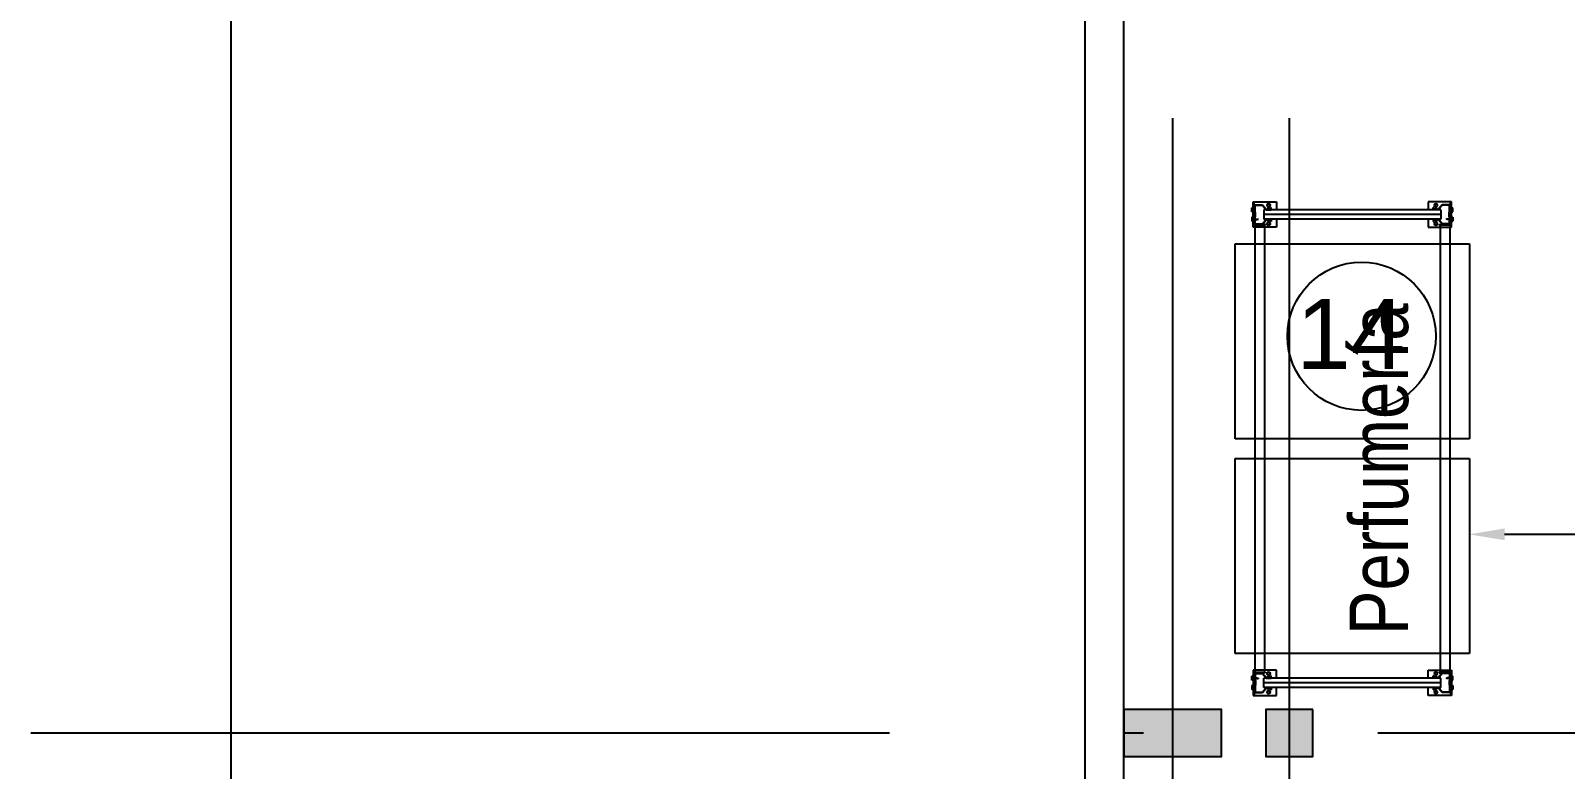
# Model space of a CAD drawing. Header units: metres. Extents: x 0 to 8715937, y -236336 to 216.
# Drawn here: x 104.2 to 112.06, y 86.84 to 90.63 of the extents above; entities that cross this region are included whole.
import ezdxf

# ---------------------------------------------------------------- set-up
doc = ezdxf.new("R2010")
doc.units = ezdxf.units.M
doc.header["$MEASUREMENT"] = 0
doc.header["$PDMODE"] = 3
doc.linetypes.add('ACAD_ISO10W100', pattern=[18, 12, -3, 0, -3])
for name, color, linetype in [('0-BLOCK-ARQUITECTURA', 7, 'Continuous'), ('0-BLOCK-EQUIPAMIENTO', 7, 'Continuous'), ('0-BLOCK-ESTRUCTURA', 7, 'Continuous'), ('1', 7, 'Continuous'), ('AAA BAST', 5, 'Continuous'), ('AAA COTAS', 7, 'Continuous'), ('AAA LARG', 1, 'Continuous'), ('AAA PALLETS', 7, 'Continuous'), ('AAA TEXTO', 7, 'Continuous'), ('COLUMNAS', 210, 'Continuous'), ('COLUMNAS HATCH', 251, 'Continuous'), ('COTAS INTERIORES', 2, 'Continuous'), ('EJES', 251, 'ACAD_ISO10W100'), ('MURO', 4, 'Continuous'), ('TEXTO', 7, 'Continuous')]:
    doc.layers.add(name, color=color, linetype=linetype)
doc.styles.add('AR', font='arial.ttf')
doc.styles.get("Standard").update_dxf_attribs({"font": 'arial.ttf'})
doc.dimstyles.new('CotaLoc0', dxfattribs={"dimtxt": 0.23, "dimasz": 0.18, "dimexe": 0.12, "dimexo": 0.37, "dimgap": 0.07, "dimtad": 1, "dimzin": 0, "dimdsep": 46, "dimtxsty": 'AR', "dimcen": 0.9, "dimclrd": 251, "dimclre": 251, "dimadec": 0, "dimazin": 0, "dimtfac": 1, "dimtofl": 0, "dimtmove": 1, "dimatfit": 3, "dimfxl": 0.18, "dimtolj": 1, "dimtzin": 0, "dimarcsym": 1})
doc.dimstyles.new('DIARCO-01', dxfattribs={"dimtxt": 0.45, "dimasz": 0.3, "dimexe": 0.1, "dimexo": 0.18, "dimgap": 0.12, "dimtad": 1, "dimzin": 0, "dimdsep": 46, "dimtxsty": 'AR', "dimblk": 'OBLIQUE', "dimcen": 0.09, "dimclrd": 52, "dimclre": 251, "dimclrt": 256, "dimadec": 0, "dimazin": 0, "dimtfac": 1, "dimtofl": 0, "dimtmove": 1, "dimatfit": 3, "dimldrblk": 'OBLIQUE', "dimfxl": 0.18, "dimtolj": 1, "dimtzin": 0, "dimarcsym": 1})

# ---------------------------------------------------------------- blocks, each defined once
blk = doc.blocks.new('_Oblique')
at = {"layer": '1', "color": 0, "lineweight": -2}
blk.add_line((-0.5, -0.5), (0.5, 0.5), dxfattribs=at)
blk = doc.blocks.new('*D223')
at = {"layer": 'COTAS INTERIORES', "color": 251, "lineweight": -2, "ltscale": 0.1, "transparency": 16777216}
for p, q in [((22.9001, 107.1293), (17.4048, 107.1293)), ((22.9001, 47.8293), (17.4048, 47.8293))]:
    blk.add_line(p, q, dxfattribs=at)
at = {"layer": 'COTAS INTERIORES', "color": 52, "lineweight": -2, "ltscale": 0.1, "transparency": 16777216}
blk.add_line((17.5048, 107.1293), (17.5048, 47.8293), dxfattribs=at)
at = {"layer": 'Defpoints', "color": 0, "ltscale": 0.1, "transparency": 16777216}
for p in [(23.0801, 107.1293), (17.5048, 47.8293), (23.0801, 47.8293)]:
    blk.add_point(p, dxfattribs=at)
at = {"layer": 'COTAS INTERIORES', "color": 52, "lineweight": -2, "ltscale": 0.1, "transparency": 16777216, "xscale": 0.3, "yscale": 0.3, "zscale": 0.3}
for p, rotation in [((17.5048, 107.1293), 90), ((17.5048, 47.8293), 270)]:
    blk.add_blockref('_Oblique', p, dxfattribs=dict(at, rotation=rotation))
at = {"layer": 'COTAS INTERIORES', "ltscale": 0.1, "transparency": 16777216, "insert": (17.1549, 77.4793), "char_height": 0.45, "attachment_point": 5, "rotation": 90, "style": 'AR'}
blk.add_mtext('\\A1;59.30', dxfattribs=at)
blk = doc.blocks.new('COLUMNA 0.24 x 0.24')
at = {"layer": 'COLUMNAS HATCH', "ltscale": 0.1}
blk.add_hatch(color=256, dxfattribs=at).paths.add_polyline_path([(0, 0.24), (0.24, 0.24), (0.24, 0), (0, 0)])
at = {"layer": 'COLUMNAS', "ltscale": 0.1}
blk.add_lwpolyline([(0, 0.24), (0.24, 0.24), (0.24, 0), (0, 0)], close=True, dxfattribs=at)
blk = doc.blocks.new('COLUMNA 0.24 x 0.50')
at = {"layer": 'COLUMNAS HATCH', "ltscale": 0.1}
blk.add_hatch(color=256, dxfattribs=at).paths.add_polyline_path([(0.5, 0), (0.5, -0.24), (0, -0.24), (0, 0)])
at = {"layer": 'COLUMNAS', "ltscale": 0.1}
blk.add_lwpolyline([(0.5, 0), (0.5, -0.24), (0, -0.24), (0, 0)], close=True, dxfattribs=at)
blk = doc.blocks.new('DPM-ESTRUCTURA')
at = {"layer": 'EJES', "ltscale": 0.4}
for p, q in [((22.33, 41.5801), (22.33, 112.3301)), ((22.9278, 41.5801), (22.9278, 112.3301)), ((108.48, 87.0301), (16.48, 87.0301))]:
    blk.add_line(p, q, dxfattribs=at)
at = {"layer": 'COLUMNAS', "xscale": -1}
for name, p in [('COLUMNA 0.24 x 0.50', (22.58, 87.1501)), ('COLUMNA 0.24 x 0.24', (23.0478, 86.9101))]:
    blk.add_blockref(name, p, dxfattribs=at)
blk = doc.blocks.new('1A MODULO SIMPLE')
at = {"layer": 'AAA BAST'}
for points in [[(-2.1307, 1.015), (-2.1307, 1.017), (-2.1407, 1.017), (-2.1407, 1.04), (-2.1167, 1.06), (-2.1167, 1.1), (-2.1567, 1.1), (-2.1567, 1.098), (-2.1767, 1.098), (-2.1767, 1.1), (-2.2167, 1.1), (-2.2167, 1.06), (-2.1927, 1.04), (-2.1927, 1.017), (-2.2027, 1.017), (-2.2027, 1.015), (-2.1907, 1.015), (-2.1907, 1.0409), (-2.2147, 1.0609), (-2.2147, 1.098), (-2.1787, 1.098), (-2.1787, 1.096), (-2.1547, 1.096), (-2.1547, 1.098), (-2.1187, 1.098), (-2.1187, 1.0609), (-2.1427, 1.0409), (-2.1427, 1.015)], [(0.1973, 1.015), (0.1973, 1.017), (0.2073, 1.017), (0.2073, 1.04), (0.1833, 1.06), (0.1833, 1.1), (0.2233, 1.1), (0.2233, 1.098), (0.2433, 1.098), (0.2433, 1.1), (0.2833, 1.1), (0.2833, 1.06), (0.2593, 1.04), (0.2593, 1.017), (0.2693, 1.017), (0.2693, 1.015), (0.2573, 1.015), (0.2573, 1.0409), (0.2813, 1.0609), (0.2813, 1.098), (0.2453, 1.098), (0.2453, 1.096), (0.2213, 1.096), (0.2213, 1.098), (0.1853, 1.098), (0.1853, 1.0609), (0.2093, 1.0409), (0.2093, 1.015)], [(-2.1307, 0.185), (-2.1307, 0.183), (-2.1407, 0.183), (-2.1407, 0.16), (-2.1167, 0.14), (-2.1167, 0.1), (-2.1567, 0.1), (-2.1567, 0.102), (-2.1767, 0.102), (-2.1767, 0.1), (-2.2167, 0.1), (-2.2167, 0.14), (-2.1927, 0.16), (-2.1927, 0.183), (-2.2027, 0.183), (-2.2027, 0.185), (-2.1907, 0.185), (-2.1907, 0.1591), (-2.2147, 0.1391), (-2.2147, 0.102), (-2.1787, 0.102), (-2.1787, 0.104), (-2.1547, 0.104), (-2.1547, 0.102), (-2.1187, 0.102), (-2.1187, 0.1391), (-2.1427, 0.1591), (-2.1427, 0.185)], [(0.1973, 0.185), (0.1973, 0.183), (0.2073, 0.183), (0.2073, 0.16), (0.1833, 0.14), (0.1833, 0.1), (0.2233, 0.1), (0.2233, 0.102), (0.2433, 0.102), (0.2433, 0.1), (0.2833, 0.1), (0.2833, 0.14), (0.2593, 0.16), (0.2593, 0.183), (0.2693, 0.183), (0.2693, 0.185), (0.2573, 0.185), (0.2573, 0.1591), (0.2813, 0.1391), (0.2813, 0.102), (0.2453, 0.102), (0.2453, 0.104), (0.2213, 0.104), (0.2213, 0.102), (0.1853, 0.102), (0.1853, 0.1391), (0.2093, 0.1591), (0.2093, 0.185)]]:
    blk.add_hatch(color=251, dxfattribs=at).paths.add_polyline_path(points)
at = {"layer": 'AAA BAST', "color": 251}
for p, q in [((-2.2167, 1.1082), (-2.2317, 1.1082)), ((-2.2317, 1.1082), (-2.2317, 0.9882)), ((-2.2167, 1.1032), (-2.2317, 1.1032)), ((-2.1167, 1.1082), (-2.2167, 1.1082)), ((-2.2167, 1.1082), (-2.2167, 1.1032)), ((-2.2167, 1.1032), (-2.1167, 1.1032)), ((-2.2067, 1.1), (-2.2067, 1.1032)), ((-2.2067, 1.1032), (-2.1737, 1.1032)), ((-2.1802, 1.1152), (-2.2002, 1.1152)), ((-2.2002, 1.1082), (-2.2002, 1.1152)), ((-2.1902, 1.1082), (-2.1902, 1.1152)), ((-2.1802, 1.1082), (-2.1802, 1.1152)), ((-2.1737, 1.1), (-2.1737, 1.1032)), ((-2.1597, 1.1), (-2.1597, 1.1032)), ((-2.1532, 1.1152), (-2.1332, 1.1152)), ((-2.1532, 1.1082), (-2.1532, 1.1152)), ((-2.1432, 1.1082), (-2.1432, 1.1152)), ((-2.1332, 1.1082), (-2.1332, 1.1152)), ((-2.1267, 1.1), (-2.1267, 1.1032)), ((-2.1167, 1.1032), (-2.1167, 1.1082)), ((-2.1017, 1.1082), (-2.1167, 1.1082)), ((-2.1167, 1.1032), (-2.1017, 1.1032)), ((-2.1017, 0.9882), (-2.1017, 1.1082)), ((0.1683, 0.9882), (0.1683, 1.1082)), ((0.1683, 1.1082), (0.1833, 1.1082)), ((0.1833, 1.1032), (0.1683, 1.1032)), ((0.1833, 1.1032), (0.1833, 1.1082)), ((0.1833, 1.1082), (0.2833, 1.1082)), ((0.2833, 1.1032), (0.1833, 1.1032)), ((0.1933, 1.1), (0.1933, 1.1032)), ((0.2198, 1.1152), (0.1998, 1.1152)), ((0.1998, 1.1082), (0.1998, 1.1152)), ((0.2098, 1.1082), (0.2098, 1.1152)), ((0.2198, 1.1082), (0.2198, 1.1152)), ((0.2263, 1.1), (0.2263, 1.1032)), ((0.2403, 1.1), (0.2403, 1.1032)), ((0.2733, 1.1032), (0.2403, 1.1032)), ((0.2468, 1.1152), (0.2668, 1.1152)), ((0.2468, 1.1082), (0.2468, 1.1152)), ((0.2568, 1.1082), (0.2568, 1.1152)), ((0.2668, 1.1082), (0.2668, 1.1152)), ((0.2733, 1.1), (0.2733, 1.1032)), ((0.2833, 1.1082), (0.2833, 1.1032)), ((0.2833, 1.1082), (0.2983, 1.1082)), ((0.2833, 1.1032), (0.2983, 1.1032)), ((0.2983, 1.1082), (0.2983, 0.9882)), ((-2.1767, 1.1), (-2.2167, 1.1)), ((-2.2167, 1.1), (-2.2167, 1.06)), ((-2.2167, 1.06), (-2.1927, 1.04)), ((-2.2147, 1.098), (-2.2147, 1.0609)), ((-2.1787, 1.098), (-2.2147, 1.098)), ((-2.2147, 1.0609), (-2.1907, 1.0409)), ((-2.1927, 1.036), (-2.1977, 1.036)), ((-2.1977, 1.021), (-2.1977, 1.036)), ((-2.1927, 1.0285), (-2.1977, 1.0285)), ((-2.1927, 1.04), (-2.1927, 1.017)), ((-2.1907, 1.053), (-2.1667, 1.053)), ((-2.1907, 0.147), (-2.1907, 1.053)), ((-2.1907, 1.0409), (-2.1907, 1.015)), ((-2.1787, 1.098), (-2.1787, 1.096)), ((-2.1547, 1.096), (-2.1787, 1.096)), ((-2.1767, 1.1), (-2.1767, 1.098)), ((-2.1767, 1.1), (-2.1737, 1.1)), ((-2.1567, 1.098), (-2.1767, 1.098)), ((-2.1667, 1.053), (-2.1427, 1.053)), ((-2.1667, 0.147), (-2.1667, 1.053)), ((-2.1567, 1.1), (-2.1597, 1.1)), ((-2.1167, 1.1), (-2.1567, 1.1)), ((-2.1567, 1.1), (-2.1567, 1.098)), ((-2.1187, 1.098), (-2.1547, 1.098)), ((-2.1547, 1.098), (-2.1547, 1.096)), ((-2.1187, 1.0609), (-2.1427, 1.0409)), ((-2.1427, 0.147), (-2.1427, 1.053)), ((-2.1427, 1.0409), (-2.1427, 1.015)), ((-2.1167, 1.06), (-2.1407, 1.04)), ((-2.1407, 1.04), (-2.1407, 1.017)), ((-2.1357, 1.036), (-2.1407, 1.036)), ((-2.1407, 1.021), (-2.1407, 1.036)), ((-2.1357, 1.0285), (-2.1407, 1.0285)), ((-2.1357, 1.021), (-2.1357, 1.036)), ((-2.1357, 1.0328), (-2.1307, 1.0328)), ((-2.1357, 1.0243), (-2.1307, 1.0243)), ((-2.1307, 1.0243), (-2.1307, 1.0328)), ((-2.1187, 1.098), (-2.1187, 1.0609)), ((-2.1167, 1.1), (-2.1167, 1.06)), ((0.1833, 1.1), (0.2233, 1.1)), ((0.1833, 1.1), (0.1833, 1.06)), ((0.1833, 1.06), (0.2073, 1.04)), ((0.1853, 1.098), (0.1853, 1.0609)), ((0.1853, 1.098), (0.2213, 1.098)), ((0.1853, 1.0609), (0.2093, 1.0409)), ((0.2023, 1.0328), (0.1973, 1.0328)), ((0.1973, 1.0243), (0.1973, 1.0328)), ((0.2023, 1.0243), (0.1973, 1.0243)), ((0.2023, 1.036), (0.2073, 1.036)), ((0.2023, 1.021), (0.2023, 1.036)), ((0.2023, 1.0285), (0.2073, 1.0285)), ((0.2073, 1.04), (0.2073, 1.017)), ((0.2073, 1.021), (0.2073, 1.036)), ((0.2333, 1.053), (0.2093, 1.053)), ((0.2093, 0.147), (0.2093, 1.053)), ((0.2093, 1.0409), (0.2093, 1.015)), ((0.2213, 1.098), (0.2213, 1.096)), ((0.2213, 1.096), (0.2453, 1.096)), ((0.2233, 1.1), (0.2233, 1.098)), ((0.2233, 1.1), (0.2263, 1.1)), ((0.2233, 1.098), (0.2433, 1.098)), ((0.2573, 1.053), (0.2333, 1.053)), ((0.2333, 0.147), (0.2333, 1.053)), ((0.2433, 1.1), (0.2403, 1.1)), ((0.2433, 1.1), (0.2833, 1.1)), ((0.2433, 1.1), (0.2433, 1.098)), ((0.2453, 1.098), (0.2813, 1.098)), ((0.2453, 1.098), (0.2453, 1.096)), ((0.2813, 1.0609), (0.2573, 1.0409)), ((0.2573, 0.147), (0.2573, 1.053)), ((0.2573, 1.0409), (0.2573, 1.015)), ((0.2833, 1.06), (0.2593, 1.04)), ((0.2593, 1.04), (0.2593, 1.017)), ((0.2593, 1.036), (0.2643, 1.036)), ((0.2593, 1.0285), (0.2643, 1.0285)), ((0.2643, 1.021), (0.2643, 1.036)), ((0.2813, 1.098), (0.2813, 1.0609)), ((0.2833, 1.1), (0.2833, 1.06)), ((-2.2317, 0.9882), (-2.1907, 0.9882)), ((-2.1927, 1.017), (-2.2027, 1.017)), ((-2.2027, 1.017), (-2.2027, 1.015)), ((-2.1907, 1.015), (-2.2027, 1.015)), ((-2.1927, 1.021), (-2.1977, 1.021)), ((-2.1427, 1.015), (-2.1307, 1.015)), ((-2.1427, 0.9882), (-2.1017, 0.9882)), ((-2.1357, 1.021), (-2.1407, 1.021)), ((-2.1407, 1.017), (-2.1307, 1.017)), ((-2.1307, 1.015), (-2.1307, 1.017)), ((0.2093, 0.9882), (0.1683, 0.9882)), ((0.2073, 1.017), (0.1973, 1.017)), ((0.1973, 1.015), (0.1973, 1.017)), ((0.2093, 1.015), (0.1973, 1.015)), ((0.2023, 1.021), (0.2073, 1.021)), ((0.2573, 1.015), (0.2693, 1.015)), ((0.2983, 0.9882), (0.2573, 0.9882)), ((0.2593, 1.021), (0.2643, 1.021)), ((0.2593, 1.017), (0.2693, 1.017)), ((0.2693, 1.017), (0.2693, 1.015)), ((-2.2317, 0.0918), (-2.2317, 0.2118)), ((-2.2317, 0.2118), (-2.1907, 0.2118)), ((-2.2167, 0.14), (-2.1927, 0.16)), ((-2.2147, 0.1391), (-2.1907, 0.1591)), ((-2.1907, 0.185), (-2.2027, 0.185)), ((-2.2027, 0.183), (-2.2027, 0.185)), ((-2.1927, 0.183), (-2.2027, 0.183)), ((-2.1927, 0.1801), (-2.1977, 0.1801)), ((-2.1977, 0.1651), (-2.1977, 0.1801)), ((-2.1927, 0.1726), (-2.1977, 0.1726)), ((-2.1927, 0.1651), (-2.1977, 0.1651)), ((-2.1927, 0.16), (-2.1927, 0.183)), ((-2.1907, 0.1591), (-2.1907, 0.185)), ((-2.1427, 0.2118), (-2.1017, 0.2118)), ((-2.1427, 0.1591), (-2.1427, 0.185)), ((-2.1427, 0.185), (-2.1307, 0.185)), ((-2.1187, 0.1391), (-2.1427, 0.1591)), ((-2.1407, 0.16), (-2.1407, 0.183)), ((-2.1407, 0.183), (-2.1307, 0.183)), ((-2.1357, 0.1801), (-2.1407, 0.1801)), ((-2.1407, 0.1651), (-2.1407, 0.1801)), ((-2.1357, 0.1726), (-2.1407, 0.1726)), ((-2.1357, 0.1651), (-2.1407, 0.1651)), ((-2.1167, 0.14), (-2.1407, 0.16)), ((-2.1357, 0.1651), (-2.1357, 0.1801)), ((-2.1357, 0.1768), (-2.1307, 0.1768)), ((-2.1357, 0.1683), (-2.1307, 0.1683)), ((-2.1307, 0.185), (-2.1307, 0.183)), ((-2.1307, 0.1683), (-2.1307, 0.1768)), ((-2.1017, 0.2118), (-2.1017, 0.0918)), ((0.2093, 0.2118), (0.1683, 0.2118)), ((0.1683, 0.2118), (0.1683, 0.0918)), ((0.1833, 0.14), (0.2073, 0.16)), ((0.1853, 0.1391), (0.2093, 0.1591)), ((0.2093, 0.185), (0.1973, 0.185)), ((0.1973, 0.185), (0.1973, 0.183)), ((0.2073, 0.183), (0.1973, 0.183)), ((0.2023, 0.1768), (0.1973, 0.1768)), ((0.1973, 0.1683), (0.1973, 0.1768)), ((0.2023, 0.1683), (0.1973, 0.1683)), ((0.2023, 0.1801), (0.2073, 0.1801)), ((0.2023, 0.1651), (0.2023, 0.1801)), ((0.2023, 0.1726), (0.2073, 0.1726)), ((0.2023, 0.1651), (0.2073, 0.1651)), ((0.2073, 0.16), (0.2073, 0.183)), ((0.2073, 0.1651), (0.2073, 0.1801)), ((0.2093, 0.1591), (0.2093, 0.185)), ((0.2983, 0.2118), (0.2573, 0.2118)), ((0.2573, 0.1591), (0.2573, 0.185)), ((0.2573, 0.185), (0.2693, 0.185)), ((0.2813, 0.1391), (0.2573, 0.1591)), ((0.2593, 0.16), (0.2593, 0.183)), ((0.2593, 0.183), (0.2693, 0.183)), ((0.2593, 0.1801), (0.2643, 0.1801)), ((0.2593, 0.1726), (0.2643, 0.1726)), ((0.2593, 0.1651), (0.2643, 0.1651)), ((0.2833, 0.14), (0.2593, 0.16)), ((0.2643, 0.1651), (0.2643, 0.1801)), ((0.2693, 0.183), (0.2693, 0.185)), ((0.2983, 0.0918), (0.2983, 0.2118)), ((-2.2167, 0.0968), (-2.2317, 0.0968)), ((-2.2167, 0.0918), (-2.2317, 0.0918)), ((-2.2167, 0.1), (-2.2167, 0.14)), ((-2.1767, 0.1), (-2.2167, 0.1)), ((-2.2167, 0.0968), (-2.1167, 0.0968)), ((-2.2167, 0.0918), (-2.2167, 0.0968)), ((-2.1167, 0.0918), (-2.2167, 0.0918)), ((-2.2147, 0.102), (-2.2147, 0.1391)), ((-2.1787, 0.102), (-2.2147, 0.102)), ((-2.2067, 0.1), (-2.2067, 0.0968)), ((-2.2067, 0.0968), (-2.1737, 0.0968)), ((-2.2002, 0.0918), (-2.2002, 0.0848)), ((-2.1802, 0.0848), (-2.2002, 0.0848)), ((-2.1907, 0.147), (-2.1667, 0.147)), ((-2.1902, 0.0918), (-2.1902, 0.0848)), ((-2.1802, 0.0918), (-2.1802, 0.0848)), ((-2.1787, 0.102), (-2.1787, 0.104)), ((-2.1547, 0.104), (-2.1787, 0.104)), ((-2.1567, 0.102), (-2.1767, 0.102)), ((-2.1767, 0.1), (-2.1767, 0.102)), ((-2.1767, 0.1), (-2.1737, 0.1)), ((-2.1737, 0.1), (-2.1737, 0.0968)), ((-2.1667, 0.147), (-2.1427, 0.147)), ((-2.1597, 0.1), (-2.1597, 0.0968)), ((-2.1567, 0.1), (-2.1597, 0.1)), ((-2.1567, 0.1), (-2.1567, 0.102)), ((-2.1167, 0.1), (-2.1567, 0.1)), ((-2.1547, 0.102), (-2.1547, 0.104)), ((-2.1187, 0.102), (-2.1547, 0.102)), ((-2.1532, 0.0918), (-2.1532, 0.0848)), ((-2.1532, 0.0848), (-2.1332, 0.0848)), ((-2.1432, 0.0918), (-2.1432, 0.0848)), ((-2.1332, 0.0918), (-2.1332, 0.0848)), ((-2.1267, 0.1), (-2.1267, 0.0968)), ((-2.1187, 0.102), (-2.1187, 0.1391)), ((-2.1167, 0.1), (-2.1167, 0.14)), ((-2.1167, 0.0968), (-2.1167, 0.0918)), ((-2.1167, 0.0968), (-2.1017, 0.0968)), ((-2.1017, 0.0918), (-2.1167, 0.0918)), ((0.1833, 0.0968), (0.1683, 0.0968)), ((0.1683, 0.0918), (0.1833, 0.0918)), ((0.1833, 0.1), (0.1833, 0.14)), ((0.1833, 0.1), (0.2233, 0.1)), ((0.2833, 0.0968), (0.1833, 0.0968)), ((0.1833, 0.0968), (0.1833, 0.0918)), ((0.1833, 0.0918), (0.2833, 0.0918)), ((0.1853, 0.102), (0.1853, 0.1391)), ((0.1853, 0.102), (0.2213, 0.102)), ((0.1933, 0.1), (0.1933, 0.0968)), ((0.1998, 0.0918), (0.1998, 0.0848)), ((0.2198, 0.0848), (0.1998, 0.0848)), ((0.2333, 0.147), (0.2093, 0.147)), ((0.2098, 0.0918), (0.2098, 0.0848)), ((0.2198, 0.0918), (0.2198, 0.0848)), ((0.2213, 0.102), (0.2213, 0.104)), ((0.2213, 0.104), (0.2453, 0.104)), ((0.2233, 0.102), (0.2433, 0.102)), ((0.2233, 0.1), (0.2233, 0.102)), ((0.2233, 0.1), (0.2263, 0.1)), ((0.2263, 0.1), (0.2263, 0.0968)), ((0.2573, 0.147), (0.2333, 0.147)), ((0.2403, 0.1), (0.2403, 0.0968)), ((0.2433, 0.1), (0.2403, 0.1)), ((0.2733, 0.0968), (0.2403, 0.0968)), ((0.2433, 0.1), (0.2433, 0.102)), ((0.2433, 0.1), (0.2833, 0.1)), ((0.2453, 0.102), (0.2453, 0.104)), ((0.2453, 0.102), (0.2813, 0.102)), ((0.2468, 0.0918), (0.2468, 0.0848)), ((0.2468, 0.0848), (0.2668, 0.0848)), ((0.2568, 0.0918), (0.2568, 0.0848)), ((0.2668, 0.0918), (0.2668, 0.0848)), ((0.2733, 0.1), (0.2733, 0.0968)), ((0.2813, 0.102), (0.2813, 0.1391)), ((0.2833, 0.1), (0.2833, 0.14)), ((0.2833, 0.0918), (0.2833, 0.0968)), ((0.2833, 0.0968), (0.2983, 0.0968)), ((0.2833, 0.0918), (0.2983, 0.0918))]:
    blk.add_line(p, q, dxfattribs=at)
for centre in [(-2.2141, 1.0285), (-2.1192, 1.0285), (0.1859, 1.0285), (0.2808, 1.0285), (-2.2141, 0.1715), (-2.1192, 0.1715), (0.1859, 0.1715), (0.2808, 0.1715)]:
    blk.add_circle(centre, 0.0075, dxfattribs=at)
at = {"layer": 'AAA LARG', "color": 251}
for p, q in [((-2.1407, 1.105), (-2.1454, 1.0829)), ((-2.1381, 1.1018), (-2.1422, 1.0822)), ((-2.1407, 1.105), (-2.1117, 1.105)), ((-2.1149, 1.1018), (-2.1381, 1.1018)), ((-2.1149, 1.045), (-2.1149, 1.1018)), ((-2.1117, 1.105), (-2.1117, 1.045)), ((0.2073, 1.105), (0.1783, 1.105)), ((0.1783, 1.105), (0.1783, 1.045)), ((0.1815, 1.045), (0.1815, 1.1018)), ((0.1815, 1.1018), (0.2047, 1.1018)), ((0.2047, 1.1018), (0.2089, 1.0822)), ((0.2073, 1.105), (0.212, 1.0829)), ((-2.1422, 1.0822), (-2.1454, 1.0829)), ((-2.1117, 1.045), (-2.1149, 1.045)), ((-2.1117, 1.1), (0.1783, 1.1)), ((-2.1117, 1.05), (0.1783, 1.05)), ((0.1783, 1.045), (0.1815, 1.045)), ((0.2089, 1.0822), (0.212, 1.0829)), ((-2.1422, 0.1178), (-2.1454, 0.1171)), ((-2.1407, 0.095), (-2.1454, 0.1171)), ((-2.1381, 0.0982), (-2.1422, 0.1178)), ((-2.1407, 0.095), (-2.1117, 0.095)), ((-2.1149, 0.0982), (-2.1381, 0.0982)), ((-2.1117, 0.155), (-2.1149, 0.155)), ((-2.1149, 0.155), (-2.1149, 0.0982)), ((-2.1117, 0.095), (-2.1117, 0.155)), ((-2.1117, 0.15), (0.1783, 0.15)), ((-2.1117, 0.1), (0.1783, 0.1)), ((0.1783, 0.095), (0.1783, 0.155)), ((0.1783, 0.155), (0.1815, 0.155)), ((0.2073, 0.095), (0.1783, 0.095)), ((0.1815, 0.155), (0.1815, 0.0982)), ((0.1815, 0.0982), (0.2047, 0.0982)), ((0.2047, 0.0982), (0.2089, 0.1178)), ((0.2073, 0.095), (0.212, 0.1171)), ((0.2089, 0.1178), (0.212, 0.1171))]:
    blk.add_line(p, q, dxfattribs=at)
at = {"layer": 'AAA PALLETS', "color": 251, "ltscale": 0.21}
for p, q in [((-1.0167, 1.2), (-2.0167, 1.2)), ((-2.0167, 1.2), (-2.0167, 0)), ((-1.0167, 0), (-1.0167, 1.2)), ((0.0833, 1.2), (-0.9167, 1.2)), ((-0.9167, 1.2), (-0.9167, 0)), ((0.0833, 0), (0.0833, 1.2)), ((-2.0167, 0), (-1.0167, 0)), ((-0.9167, 0), (0.0833, 0))]:
    blk.add_line(p, q, dxfattribs=at)
blk = doc.blocks.new('*D217')
at = {"layer": 'COTAS INTERIORES', "color": 251, "lineweight": -2, "ltscale": 0.1, "transparency": 16777216}
for p, q in [((27.6501, 88.2283), (27.6501, 87.9283)), ((23.8501, 88.0672), (23.8501, 87.9283)), ((24.0301, 88.0483), (27.4701, 88.0483))]:
    blk.add_line(p, q, dxfattribs=at)
at = {"layer": 'COTAS INTERIORES', "color": 251, "ltscale": 0.1, "transparency": 16777216}
for points in [[(24.0301, 88.0783), (24.0301, 88.0183), (23.8501, 88.0483)], [(27.4701, 88.0783), (27.4701, 88.0183), (27.6501, 88.0483)]]:
    blk.add_solid(points, dxfattribs=at)
at = {"layer": 'Defpoints', "color": 0, "ltscale": 0.1, "transparency": 16777216}
for p in [(27.6501, 88.6593), (23.8501, 88.4372), (27.6501, 88.0483)]:
    blk.add_point(p, dxfattribs=at)
at = {"layer": 'COTAS INTERIORES', "color": 0, "ltscale": 0.1, "transparency": 16777216, "insert": (25.7501, 88.2358), "char_height": 0.23, "attachment_point": 5, "style": 'AR'}
blk.add_mtext('\\A1;3.80', dxfattribs=at)
blk = doc.blocks.new('DPM-ARQUITECTURA')
at = {"layer": 'MURO', "ltscale": 0.1}
for p, q in [((21.8801, 103.2229), (21.8801, 50.4111)), ((22.0801, 50.4111), (22.0801, 92.9343))]:
    blk.add_line(p, q, dxfattribs=at)
at = {"layer": 'COTAS INTERIORES', "ltscale": 0.1}
dim = blk.add_linear_dim(base=(17.5048, 47.8293), p1=(23.0801, 107.1293), p2=(23.0801, 47.8293), angle=90, dimstyle='DIARCO-01', dxfattribs=at)
dim.commit()
dim.dimension.update_dxf_attribs({"geometry": '*D223', "text_midpoint": (17.1549, 77.4793)})
blk = doc.blocks.new('DPM-EQUIPAMIENTO')
at = {"layer": 'AAA TEXTO', "ltscale": 0.21}
blk.add_circle((23.2977, 89.0635), 0.3799, dxfattribs=at)
at = {"layer": 'AAA COTAS', "ltscale": 0.21, "xscale": -1, "rotation": 90}
blk.add_blockref('1A MODULO SIMPLE', (23.8501, 87.5205), dxfattribs=at)
at = {"layer": 'TEXTO', "insert": (23.5211, 89.2548), "char_height": 0.35945, "attachment_point": 3}
blk.add_mtext_dynamic_manual_height_columns('14', width=0.346173, gutter_width=12.5, heights=[0], dxfattribs=at)
at = {"layer": 'COTAS INTERIORES', "ltscale": 0.1}
dim = blk.add_linear_dim(base=(27.6501, 88.0483), p1=(23.8501, 88.4372), p2=(27.6501, 88.6593), dimstyle='CotaLoc0', override={"dimfxlon": 1}, dxfattribs=at)
dim.commit()
dim.dimension.update_dxf_attribs({"geometry": '*D217', "text_midpoint": (25.7501, 88.2358)})

msp = doc.modelspace()

# ---------------------------------------------------------------- hatches: boundary and pattern name
at = {"layer": 'AAA BAST'}
for points in [[(110.5551, 89.6512), (110.5531, 89.6512), (110.5531, 89.6612), (110.5301, 89.6612), (110.5101, 89.6372), (110.4701, 89.6372), (110.4701, 89.6772), (110.4721, 89.6772), (110.4721, 89.6972), (110.4701, 89.6972), (110.4701, 89.7372), (110.5101, 89.7372), (110.5301, 89.7132), (110.5531, 89.7132), (110.5531, 89.7232), (110.5551, 89.7232), (110.5551, 89.7112), (110.5292, 89.7112), (110.5092, 89.7352), (110.4721, 89.7352), (110.4721, 89.6992), (110.4741, 89.6992), (110.4741, 89.6752), (110.4721, 89.6752), (110.4721, 89.6392), (110.5092, 89.6392), (110.5292, 89.6632), (110.5551, 89.6632)], [(111.3851, 89.6512), (111.3871, 89.6512), (111.3871, 89.6612), (111.4101, 89.6612), (111.4301, 89.6372), (111.4701, 89.6372), (111.4701, 89.6772), (111.4681, 89.6772), (111.4681, 89.6972), (111.4701, 89.6972), (111.4701, 89.7372), (111.4301, 89.7372), (111.4101, 89.7132), (111.3871, 89.7132), (111.3871, 89.7232), (111.3851, 89.7232), (111.3851, 89.7112), (111.411, 89.7112), (111.431, 89.7352), (111.4681, 89.7352), (111.4681, 89.6992), (111.4661, 89.6992), (111.4661, 89.6752), (111.4681, 89.6752), (111.4681, 89.6392), (111.431, 89.6392), (111.411, 89.6632), (111.3851, 89.6632)], [(110.5551, 87.3232), (110.5531, 87.3232), (110.5531, 87.3132), (110.5301, 87.3132), (110.5101, 87.3372), (110.4701, 87.3372), (110.4701, 87.2972), (110.4721, 87.2972), (110.4721, 87.2772), (110.4701, 87.2772), (110.4701, 87.2372), (110.5101, 87.2372), (110.5301, 87.2612), (110.5531, 87.2612), (110.5531, 87.2512), (110.5551, 87.2512), (110.5551, 87.2632), (110.5292, 87.2632), (110.5092, 87.2392), (110.4721, 87.2392), (110.4721, 87.2752), (110.4741, 87.2752), (110.4741, 87.2992), (110.4721, 87.2992), (110.4721, 87.3352), (110.5092, 87.3352), (110.5292, 87.3112), (110.5551, 87.3112)], [(111.3851, 87.3232), (111.3871, 87.3232), (111.3871, 87.3132), (111.4101, 87.3132), (111.4301, 87.3372), (111.4701, 87.3372), (111.4701, 87.2972), (111.4681, 87.2972), (111.4681, 87.2772), (111.4701, 87.2772), (111.4701, 87.2372), (111.4301, 87.2372), (111.4101, 87.2612), (111.3871, 87.2612), (111.3871, 87.2512), (111.3851, 87.2512), (111.3851, 87.2632), (111.411, 87.2632), (111.431, 87.2392), (111.4681, 87.2392), (111.4681, 87.2752), (111.4661, 87.2752), (111.4661, 87.2992), (111.4681, 87.2992), (111.4681, 87.3352), (111.431, 87.3352), (111.411, 87.3112), (111.3851, 87.3112)]]:
    msp.add_hatch(color=251, dxfattribs=at).paths.add_polyline_path(points)

# ---------------------------------------------------------------- linework, layer by layer
at = {"layer": 'AAA BAST', "color": 251}
for p, q in [((110.4549, 89.7007), (110.4549, 89.7207)), ((110.4619, 89.7207), (110.4549, 89.7207)), ((110.4619, 89.7107), (110.4549, 89.7107)), ((110.4619, 89.7007), (110.4549, 89.7007)), ((110.4619, 89.7372), (110.4619, 89.7522)), ((110.4619, 89.7522), (110.5819, 89.7522)), ((110.4619, 89.6372), (110.4619, 89.7372)), ((110.4619, 89.7372), (110.4669, 89.7372)), ((110.4669, 89.7372), (110.4669, 89.7522)), ((110.4669, 89.7372), (110.4669, 89.6372)), ((110.4701, 89.7272), (110.4669, 89.7272)), ((110.4669, 89.7272), (110.4669, 89.6942)), ((110.4701, 89.6972), (110.4701, 89.7372)), ((110.4701, 89.7372), (110.5101, 89.7372)), ((110.4701, 89.6972), (110.4721, 89.6972)), ((110.4701, 89.6972), (110.4701, 89.6942)), ((110.4721, 89.7352), (110.5092, 89.7352)), ((110.4721, 89.6992), (110.4721, 89.7352)), ((110.4721, 89.6992), (110.4741, 89.6992)), ((110.4721, 89.6772), (110.4721, 89.6972)), ((110.4741, 89.6752), (110.4741, 89.6992)), ((110.5092, 89.7352), (110.5292, 89.7112)), ((110.5101, 89.7372), (110.5301, 89.7132)), ((110.5171, 89.7112), (110.5171, 89.6872)), ((111.4231, 89.7112), (110.5171, 89.7112)), ((110.5292, 89.7112), (110.5551, 89.7112)), ((110.5301, 89.7132), (110.5531, 89.7132)), ((110.5341, 89.7132), (110.5341, 89.7182)), ((110.5491, 89.7182), (110.5341, 89.7182)), ((110.5416, 89.7132), (110.5416, 89.7182)), ((110.5491, 89.7132), (110.5491, 89.7182)), ((110.5531, 89.7132), (110.5531, 89.7232)), ((110.5531, 89.7232), (110.5551, 89.7232)), ((110.5551, 89.7112), (110.5551, 89.7232)), ((110.5819, 89.7522), (110.5819, 89.7112)), ((111.4783, 89.7522), (111.3583, 89.7522)), ((111.3583, 89.7522), (111.3583, 89.7112)), ((111.3851, 89.7112), (111.3851, 89.7232)), ((111.3871, 89.7232), (111.3851, 89.7232)), ((111.411, 89.7112), (111.3851, 89.7112)), ((111.3871, 89.7132), (111.3871, 89.7232)), ((111.4101, 89.7132), (111.3871, 89.7132)), ((111.39, 89.7132), (111.39, 89.7182)), ((111.405, 89.7182), (111.39, 89.7182)), ((111.3975, 89.7132), (111.3975, 89.7182)), ((111.405, 89.7132), (111.405, 89.7182)), ((111.4301, 89.7372), (111.4101, 89.7132)), ((111.431, 89.7352), (111.411, 89.7112)), ((111.4231, 89.7112), (111.4231, 89.6872)), ((111.4701, 89.7372), (111.4301, 89.7372)), ((111.4681, 89.7352), (111.431, 89.7352)), ((111.4681, 89.6992), (111.4661, 89.6992)), ((111.4661, 89.6752), (111.4661, 89.6992)), ((111.4681, 89.6992), (111.4681, 89.7352)), ((111.4681, 89.6772), (111.4681, 89.6972)), ((111.4701, 89.6972), (111.4681, 89.6972)), ((111.4701, 89.6972), (111.4701, 89.7372)), ((111.4701, 89.7272), (111.4733, 89.7272)), ((111.4701, 89.6972), (111.4701, 89.6942)), ((111.4733, 89.7372), (111.4733, 89.7522)), ((111.4733, 89.7372), (111.4733, 89.6372)), ((111.4783, 89.7372), (111.4733, 89.7372)), ((111.4733, 89.7272), (111.4733, 89.6942)), ((111.4783, 89.7372), (111.4783, 89.7522)), ((111.4783, 89.6372), (111.4783, 89.7372)), ((111.4783, 89.7207), (111.4853, 89.7207)), ((111.4783, 89.7107), (111.4853, 89.7107)), ((111.4783, 89.7007), (111.4853, 89.7007)), ((111.4853, 89.7007), (111.4853, 89.7207)), ((110.4549, 89.6737), (110.4549, 89.6537)), ((110.4619, 89.6737), (110.4549, 89.6737)), ((110.4619, 89.6637), (110.4549, 89.6637)), ((110.4619, 89.6537), (110.4549, 89.6537)), ((110.4669, 89.6372), (110.4619, 89.6372)), ((110.4619, 89.6222), (110.4619, 89.6372)), ((110.5819, 89.6222), (110.4619, 89.6222)), ((110.4701, 89.6942), (110.4669, 89.6942)), ((110.4701, 89.6802), (110.4669, 89.6802)), ((110.4701, 89.6472), (110.4669, 89.6472)), ((110.4669, 89.6372), (110.4669, 89.6222)), ((110.4701, 89.6772), (110.4701, 89.6802)), ((110.4701, 89.6372), (110.4701, 89.6772)), ((110.4701, 89.6772), (110.4721, 89.6772)), ((110.4701, 89.6372), (110.5101, 89.6372)), ((110.4721, 89.6392), (110.4721, 89.6752)), ((110.4721, 89.6752), (110.4741, 89.6752)), ((110.4721, 89.6392), (110.5092, 89.6392)), ((110.5092, 89.6392), (110.5292, 89.6632)), ((110.5101, 89.6372), (110.5301, 89.6612)), ((110.5171, 89.6872), (110.5171, 89.6632)), ((111.4231, 89.6872), (110.5171, 89.6872)), ((111.4231, 89.6632), (110.5171, 89.6632)), ((110.5292, 89.6632), (110.5551, 89.6632)), ((110.5301, 89.6612), (110.5531, 89.6612)), ((110.5341, 89.6562), (110.5341, 89.6612)), ((110.5491, 89.6612), (110.5341, 89.6612)), ((110.5491, 89.6562), (110.5341, 89.6562)), ((110.5374, 89.6562), (110.5374, 89.6512)), ((110.5459, 89.6512), (110.5374, 89.6512)), ((110.5416, 89.6562), (110.5416, 89.6612)), ((110.5459, 89.6562), (110.5459, 89.6512)), ((110.5491, 89.6562), (110.5491, 89.6612)), ((110.5531, 89.6612), (110.5531, 89.6512)), ((110.5551, 89.6512), (110.5531, 89.6512)), ((110.5551, 89.6632), (110.5551, 89.6512)), ((110.5819, 89.6632), (110.5819, 89.6222)), ((111.3583, 89.6632), (111.3583, 89.6222)), ((111.3583, 89.6222), (111.4783, 89.6222)), ((111.411, 89.6632), (111.3851, 89.6632)), ((111.3851, 89.6632), (111.3851, 89.6512)), ((111.3851, 89.6512), (111.3871, 89.6512)), ((111.4101, 89.6612), (111.3871, 89.6612)), ((111.3871, 89.6612), (111.3871, 89.6512)), ((111.39, 89.6562), (111.39, 89.6612)), ((111.405, 89.6612), (111.39, 89.6612)), ((111.405, 89.6562), (111.39, 89.6562)), ((111.3933, 89.6562), (111.3933, 89.6512)), ((111.4018, 89.6512), (111.3933, 89.6512)), ((111.3975, 89.6562), (111.3975, 89.6612)), ((111.4018, 89.6562), (111.4018, 89.6512)), ((111.405, 89.6562), (111.405, 89.6612)), ((111.4301, 89.6372), (111.4101, 89.6612)), ((111.431, 89.6392), (111.411, 89.6632)), ((111.4231, 89.6872), (111.4231, 89.6632)), ((111.4701, 89.6372), (111.4301, 89.6372)), ((111.4681, 89.6392), (111.431, 89.6392)), ((111.4681, 89.6752), (111.4661, 89.6752)), ((111.4701, 89.6772), (111.4681, 89.6772)), ((111.4681, 89.6392), (111.4681, 89.6752)), ((111.4701, 89.6942), (111.4733, 89.6942)), ((111.4701, 89.6802), (111.4733, 89.6802)), ((111.4701, 89.6772), (111.4701, 89.6802)), ((111.4701, 89.6372), (111.4701, 89.6772)), ((111.4701, 89.6472), (111.4733, 89.6472)), ((111.4733, 89.6372), (111.4783, 89.6372)), ((111.4733, 89.6372), (111.4733, 89.6222)), ((111.4783, 89.6737), (111.4853, 89.6737)), ((111.4783, 89.6637), (111.4853, 89.6637)), ((111.4783, 89.6537), (111.4853, 89.6537)), ((111.4783, 89.6222), (111.4783, 89.6372)), ((111.4853, 89.6737), (111.4853, 89.6537)), ((110.5819, 87.3522), (110.4619, 87.3522)), ((110.4619, 87.3522), (110.4619, 87.3372)), ((110.4669, 87.3372), (110.4669, 87.3522)), ((110.5819, 87.3112), (110.5819, 87.3522)), ((111.3583, 87.3112), (111.3583, 87.3522)), ((111.3583, 87.3522), (111.4783, 87.3522)), ((111.4733, 87.3372), (111.4733, 87.3522)), ((111.4783, 87.3522), (111.4783, 87.3372)), ((110.4549, 87.3007), (110.4549, 87.3207)), ((110.4619, 87.3207), (110.4549, 87.3207)), ((110.4619, 87.3107), (110.4549, 87.3107)), ((110.4619, 87.3007), (110.4549, 87.3007)), ((110.4549, 87.2737), (110.4549, 87.2537)), ((110.4619, 87.2737), (110.4549, 87.2737)), ((110.4619, 87.2637), (110.4549, 87.2637)), ((110.4669, 87.3372), (110.4619, 87.3372)), ((110.4619, 87.3372), (110.4619, 87.2372)), ((110.4669, 87.2372), (110.4669, 87.3372)), ((110.4701, 87.3272), (110.4669, 87.3272)), ((110.4701, 87.2942), (110.4669, 87.2942)), ((110.4701, 87.2802), (110.4669, 87.2802)), ((110.4669, 87.2472), (110.4669, 87.2802)), ((110.4701, 87.3372), (110.4701, 87.2972)), ((110.4701, 87.3372), (110.5101, 87.3372)), ((110.4701, 87.2972), (110.4721, 87.2972)), ((110.4701, 87.2972), (110.4701, 87.2942)), ((110.4701, 87.2772), (110.4701, 87.2802)), ((110.4701, 87.2772), (110.4701, 87.2372)), ((110.4701, 87.2772), (110.4721, 87.2772)), ((110.4721, 87.3352), (110.5092, 87.3352)), ((110.4721, 87.3352), (110.4721, 87.2992)), ((110.4721, 87.2992), (110.4741, 87.2992)), ((110.4721, 87.2972), (110.4721, 87.2772)), ((110.4721, 87.2752), (110.4721, 87.2392)), ((110.4721, 87.2752), (110.4741, 87.2752)), ((110.4741, 87.2992), (110.4741, 87.2752)), ((110.5092, 87.3352), (110.5292, 87.3112)), ((110.5092, 87.2392), (110.5292, 87.2632)), ((110.5101, 87.3372), (110.5301, 87.3132)), ((110.5101, 87.2372), (110.5301, 87.2612)), ((110.5171, 87.2872), (110.5171, 87.3112)), ((111.4231, 87.3112), (110.5171, 87.3112)), ((110.5171, 87.2632), (110.5171, 87.2872)), ((111.4231, 87.2872), (110.5171, 87.2872)), ((111.4231, 87.2632), (110.5171, 87.2632)), ((110.5292, 87.3112), (110.5551, 87.3112)), ((110.5292, 87.2632), (110.5551, 87.2632)), ((110.5301, 87.3132), (110.5531, 87.3132)), ((110.5301, 87.2612), (110.5531, 87.2612)), ((110.5341, 87.3182), (110.5341, 87.3132)), ((110.5491, 87.3182), (110.5341, 87.3182)), ((110.5491, 87.3132), (110.5341, 87.3132)), ((110.5341, 87.2612), (110.5341, 87.2562)), ((110.5374, 87.3182), (110.5374, 87.3232)), ((110.5459, 87.3232), (110.5374, 87.3232)), ((110.5416, 87.3182), (110.5416, 87.3132)), ((110.5416, 87.2612), (110.5416, 87.2562)), ((110.5459, 87.3182), (110.5459, 87.3232)), ((110.5491, 87.3182), (110.5491, 87.3132)), ((110.5491, 87.2612), (110.5491, 87.2562)), ((110.5531, 87.3132), (110.5531, 87.3232)), ((110.5551, 87.3232), (110.5531, 87.3232)), ((110.5531, 87.2612), (110.5531, 87.2512)), ((110.5551, 87.3112), (110.5551, 87.3232)), ((110.5551, 87.2632), (110.5551, 87.2512)), ((110.5819, 87.2222), (110.5819, 87.2632)), ((111.3583, 87.2222), (111.3583, 87.2632)), ((111.3851, 87.3112), (111.3851, 87.3232)), ((111.3851, 87.3232), (111.3871, 87.3232)), ((111.411, 87.3112), (111.3851, 87.3112)), ((111.411, 87.2632), (111.3851, 87.2632)), ((111.3851, 87.2632), (111.3851, 87.2512)), ((111.3871, 87.3132), (111.3871, 87.3232)), ((111.4101, 87.3132), (111.3871, 87.3132)), ((111.4101, 87.2612), (111.3871, 87.2612)), ((111.3871, 87.2612), (111.3871, 87.2512)), ((111.39, 87.3182), (111.39, 87.3132)), ((111.405, 87.3182), (111.39, 87.3182)), ((111.405, 87.3132), (111.39, 87.3132)), ((111.39, 87.2612), (111.39, 87.2562)), ((111.3933, 87.3182), (111.3933, 87.3232)), ((111.4018, 87.3232), (111.3933, 87.3232)), ((111.3975, 87.3182), (111.3975, 87.3132)), ((111.3975, 87.2612), (111.3975, 87.2562)), ((111.4018, 87.3182), (111.4018, 87.3232)), ((111.405, 87.3182), (111.405, 87.3132)), ((111.405, 87.2612), (111.405, 87.2562)), ((111.4301, 87.3372), (111.4101, 87.3132)), ((111.4301, 87.2372), (111.4101, 87.2612)), ((111.431, 87.3352), (111.411, 87.3112)), ((111.431, 87.2392), (111.411, 87.2632)), ((111.4231, 87.2872), (111.4231, 87.3112)), ((111.4231, 87.2632), (111.4231, 87.2872)), ((111.4701, 87.3372), (111.4301, 87.3372)), ((111.4681, 87.3352), (111.431, 87.3352)), ((111.4681, 87.2992), (111.4661, 87.2992)), ((111.4661, 87.2992), (111.4661, 87.2752)), ((111.4681, 87.2752), (111.4661, 87.2752)), ((111.4681, 87.3352), (111.4681, 87.2992)), ((111.4681, 87.2972), (111.4681, 87.2772)), ((111.4701, 87.2972), (111.4681, 87.2972)), ((111.4701, 87.2772), (111.4681, 87.2772)), ((111.4681, 87.2752), (111.4681, 87.2392)), ((111.4701, 87.3372), (111.4701, 87.2972)), ((111.4701, 87.3272), (111.4733, 87.3272)), ((111.4701, 87.2972), (111.4701, 87.2942)), ((111.4701, 87.2942), (111.4733, 87.2942)), ((111.4701, 87.2802), (111.4733, 87.2802)), ((111.4701, 87.2772), (111.4701, 87.2802)), ((111.4701, 87.2772), (111.4701, 87.2372)), ((111.4733, 87.2372), (111.4733, 87.3372)), ((111.4733, 87.3372), (111.4783, 87.3372)), ((111.4733, 87.2472), (111.4733, 87.2802)), ((111.4783, 87.3372), (111.4783, 87.2372)), ((111.4783, 87.3207), (111.4853, 87.3207)), ((111.4783, 87.3107), (111.4853, 87.3107)), ((111.4783, 87.3007), (111.4853, 87.3007)), ((111.4783, 87.2737), (111.4853, 87.2737)), ((111.4783, 87.2637), (111.4853, 87.2637)), ((111.4853, 87.3007), (111.4853, 87.3207)), ((111.4853, 87.2737), (111.4853, 87.2537)), ((110.4619, 87.2537), (110.4549, 87.2537)), ((110.4619, 87.2372), (110.4669, 87.2372)), ((110.4619, 87.2372), (110.4619, 87.2222)), ((110.4619, 87.2222), (110.5819, 87.2222)), ((110.4701, 87.2472), (110.4669, 87.2472)), ((110.4669, 87.2372), (110.4669, 87.2222)), ((110.4701, 87.2372), (110.5101, 87.2372)), ((110.4721, 87.2392), (110.5092, 87.2392)), ((110.5491, 87.2562), (110.5341, 87.2562)), ((110.5531, 87.2512), (110.5551, 87.2512)), ((111.4783, 87.2222), (111.3583, 87.2222)), ((111.3871, 87.2512), (111.3851, 87.2512)), ((111.405, 87.2562), (111.39, 87.2562)), ((111.4701, 87.2372), (111.4301, 87.2372)), ((111.4681, 87.2392), (111.431, 87.2392)), ((111.4701, 87.2472), (111.4733, 87.2472)), ((111.4783, 87.2372), (111.4733, 87.2372)), ((111.4733, 87.2372), (111.4733, 87.2222)), ((111.4783, 87.2537), (111.4853, 87.2537)), ((111.4783, 87.2372), (111.4783, 87.2222))]:
    msp.add_line(p, q, dxfattribs=at)
for centre in [(110.5416, 89.7347), (111.3986, 89.7347), (110.5416, 89.6397), (111.3986, 89.6397), (110.5416, 87.3347), (111.3986, 87.3347), (110.5416, 87.2397), (111.3986, 87.2397)]:
    msp.add_circle(centre, 0.0075, dxfattribs=at)
at = {"layer": 'AAA LARG', "color": 251}
for p, q in [((110.4651, 89.6612), (110.4872, 89.6659)), ((110.4651, 89.6612), (110.4651, 89.6322)), ((110.4651, 89.6322), (110.5251, 89.6322)), ((110.4683, 89.6586), (110.4879, 89.6628)), ((110.4683, 89.6354), (110.4683, 89.6586)), ((110.5251, 89.6354), (110.4683, 89.6354)), ((110.4701, 89.6322), (110.4701, 87.3422)), ((110.4879, 89.6628), (110.4872, 89.6659)), ((110.5201, 89.6322), (110.5201, 87.3422)), ((110.5251, 89.6322), (110.5251, 89.6354)), ((111.4151, 89.6322), (111.4151, 89.6354)), ((111.4151, 89.6354), (111.4719, 89.6354)), ((111.4751, 89.6322), (111.4151, 89.6322)), ((111.4201, 89.6322), (111.4201, 87.3422)), ((111.4523, 89.6628), (111.453, 89.6659)), ((111.4719, 89.6586), (111.4523, 89.6628)), ((111.4751, 89.6612), (111.453, 89.6659)), ((111.4701, 89.6322), (111.4701, 87.3422)), ((111.4719, 89.6354), (111.4719, 89.6586)), ((111.4751, 89.6612), (111.4751, 89.6322)), ((110.4651, 87.3132), (110.4651, 87.3422)), ((110.4651, 87.3422), (110.5251, 87.3422)), ((110.5251, 87.339), (110.4683, 87.339)), ((110.4683, 87.339), (110.4683, 87.3158)), ((110.5251, 87.3422), (110.5251, 87.339)), ((111.4751, 87.3422), (111.4151, 87.3422)), ((111.4151, 87.3422), (111.4151, 87.339)), ((111.4151, 87.339), (111.4719, 87.339)), ((111.4719, 87.339), (111.4719, 87.3158)), ((111.4751, 87.3132), (111.4751, 87.3422)), ((110.4651, 87.3132), (110.4872, 87.3085)), ((110.4683, 87.3158), (110.4879, 87.3116)), ((110.4879, 87.3116), (110.4872, 87.3085)), ((111.4719, 87.3158), (111.4523, 87.3116)), ((111.4523, 87.3116), (111.453, 87.3085)), ((111.4751, 87.3132), (111.453, 87.3085))]:
    msp.add_line(p, q, dxfattribs=at)
at = {"layer": 'AAA PALLETS', "color": 251, "ltscale": 0.21}
for p, q in [((110.3701, 88.5372), (110.3701, 89.5372)), ((110.3701, 89.5372), (111.5701, 89.5372)), ((111.5701, 89.5372), (111.5701, 88.5372)), ((111.5701, 88.5372), (110.3701, 88.5372)), ((110.3701, 87.4372), (110.3701, 88.4372)), ((110.3701, 88.4372), (111.5701, 88.4372)), ((111.5701, 88.4372), (111.5701, 87.4372)), ((111.5701, 87.4372), (110.3701, 87.4372))]:
    msp.add_line(p, q, dxfattribs=at)

# ---------------------------------------------------------------- block references
at = {"layer": '0-BLOCK-ARQUITECTURA'}
msp.add_blockref('DPM-ARQUITECTURA', (87.72, 0), dxfattribs=at)
at = {"layer": '0-BLOCK-EQUIPAMIENTO'}
msp.add_blockref('DPM-EQUIPAMIENTO', (87.72, 0), dxfattribs=at)
at = {"layer": '0-BLOCK-ESTRUCTURA', "ltscale": 0.1}
msp.add_blockref('DPM-ESTRUCTURA', (87.72, 0), dxfattribs=at)

# ---------------------------------------------------------------- texts
at = {"layer": 'TEXTO', "ltscale": 0.1, "insert": (110.9558, 87.5315), "char_height": 0.300033, "attachment_point": 1, "rotation": 90, "style": 'AR'}
msp.add_mtext_dynamic_manual_height_columns('{\\fArial Narrow|b0|i0|c0|p34;Perfumería}', width=4.08123, gutter_width=12.5, heights=[0], dxfattribs=at)

doc.saveas('drawing.dxf')
